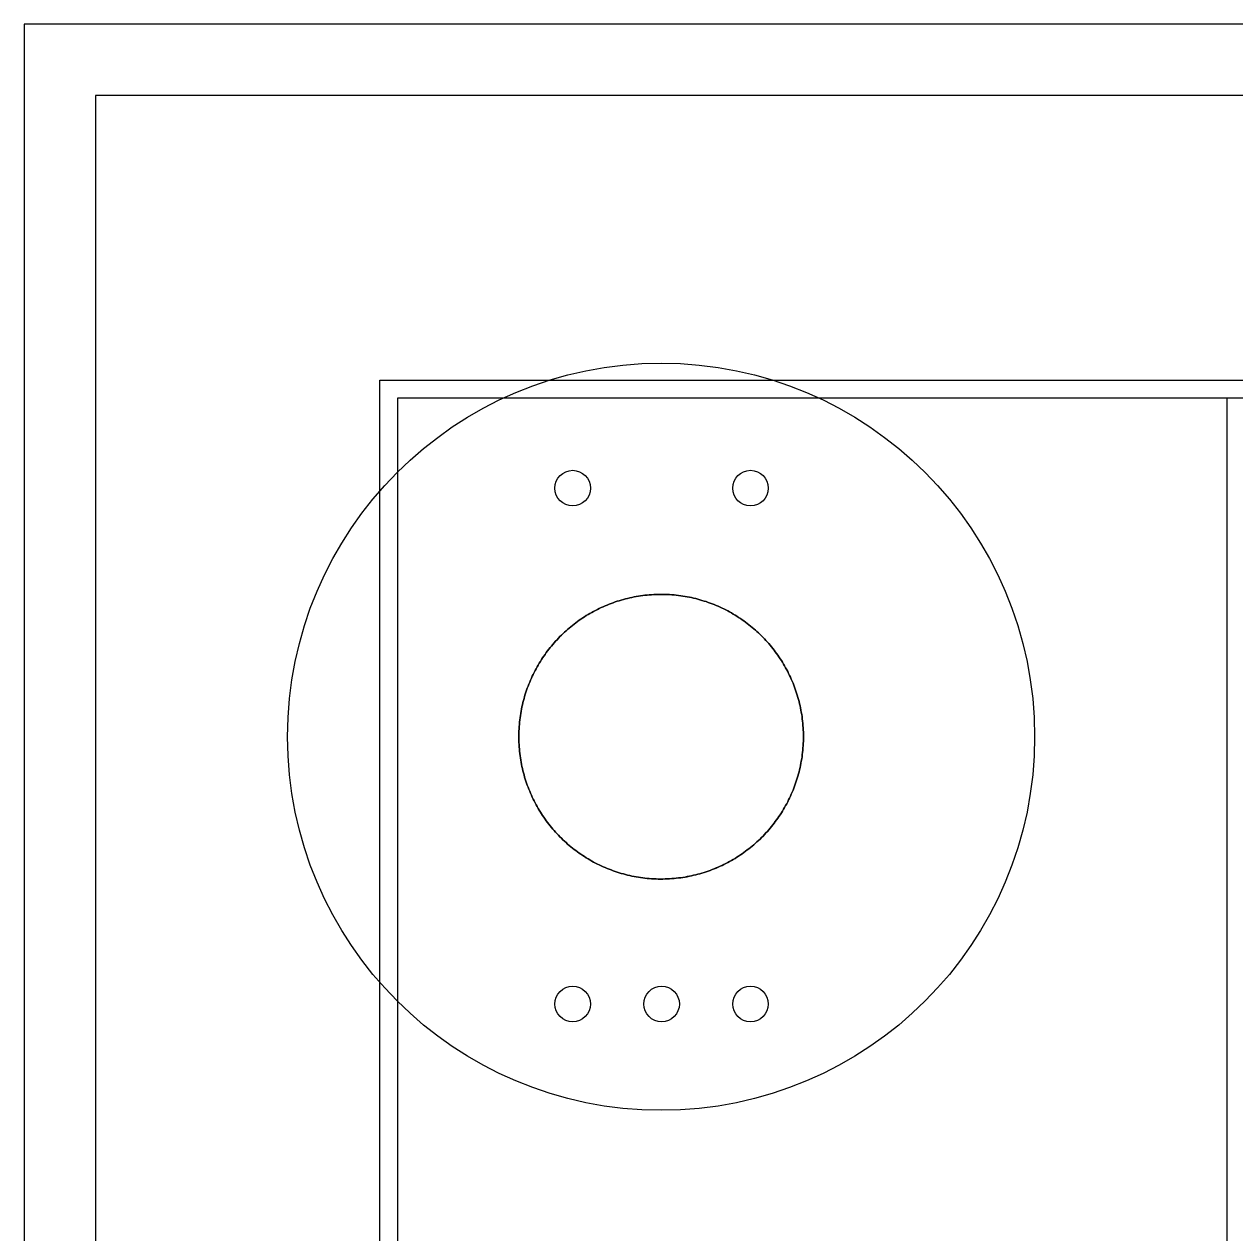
# Model space of a CAD drawing. Extents: x 8 to 363, y 8 to 124.
# Drawn here: x 8.42 to 42.48, y 90.25 to 124.24 of the extents above; entities that cross this region are included whole.
import ezdxf

# ---------------------------------------------------------------- set-up
doc = ezdxf.new("R2010")
doc.units = 0
doc.header["$MEASUREMENT"] = 0
doc.layers.get('0').update_dxf_attribs({"linetype": 'CONTINUOUS'})
doc.layers.add('TOP', color=7, linetype='CONTINUOUS')

msp = doc.modelspace()

# ---------------------------------------------------------------- linework, layer by layer
at = {"color": 0}
for p, q in [((8.423, 124.243), (8.423, 7.992)), ((176.085, 124.243), (8.423, 124.243)), ((176.085, 122.243), (10.423, 122.243)), ((10.423, 122.243), (10.423, 9.992)), ((18.423, 17.992), (18.423, 114.243)), ((18.423, 114.243), (176.085, 114.243)), ((18.923, 18.492), (18.923, 113.743)), ((18.923, 113.743), (176.085, 113.743)), ((42.234, 113.746), (42.234, 18.493))]:
    msp.add_line(p, q, dxfattribs=at)
msp.add_circle((26.329, 104.217), 10.5)
at = {"linetype": 'Continuous'}
for centre in [(23.842, 111.205), (28.842, 111.205), (23.842, 96.705), (26.342, 96.705), (28.842, 96.705)]:
    msp.add_circle(centre, 0.5, dxfattribs=at)
at = {"layer": 'TOP', "color": 7}
msp.add_lwpolyline([(30.329, 104.217), (30.328, 104.281), (30.327, 104.345), (30.324, 104.408), (30.321, 104.471), (30.316, 104.534), (30.311, 104.596), (30.305, 104.659), (30.297, 104.72), (30.289, 104.782), (30.28, 104.843), (30.27, 104.904), (30.259, 104.965), (30.247, 105.026), (30.234, 105.086), (30.221, 105.145), (30.206, 105.205), (30.191, 105.264), (30.174, 105.322), (30.157, 105.381), (30.139, 105.439), (30.12, 105.496), (30.1, 105.553), (30.08, 105.61), (30.058, 105.666), (30.036, 105.722), (30.013, 105.778), (29.989, 105.833), (29.964, 105.888), (29.939, 105.942), (29.913, 105.996), (29.886, 106.049), (29.858, 106.102), (29.829, 106.154), (29.8, 106.206), (29.77, 106.258), (29.739, 106.309), (29.708, 106.359), (29.675, 106.409), (29.642, 106.459), (29.609, 106.507), (29.574, 106.556), (29.539, 106.604), (29.504, 106.651), (29.467, 106.698), (29.43, 106.744), (29.392, 106.79), (29.354, 106.835), (29.315, 106.879), (29.275, 106.923), (29.235, 106.966), (29.194, 107.009), (29.152, 107.051), (29.11, 107.093), (29.067, 107.133), (29.023, 107.174), (28.979, 107.213), (28.935, 107.252), (28.89, 107.29), (28.844, 107.328), (28.797, 107.365), (28.75, 107.401), (28.703, 107.437), (28.655, 107.472), (28.607, 107.506), (28.558, 107.54), (28.508, 107.572), (28.458, 107.604), (28.407, 107.636), (28.356, 107.666), (28.305, 107.696), (28.253, 107.725), (28.2, 107.754), (28.147, 107.781), (28.094, 107.808), (28.04, 107.834), (27.985, 107.859), (27.93, 107.884), (27.875, 107.908), (27.82, 107.93), (27.764, 107.952), (27.707, 107.974), (27.65, 107.994), (27.593, 108.014), (27.535, 108.032), (27.477, 108.05), (27.419, 108.067), (27.36, 108.083), (27.301, 108.098), (27.242, 108.113), (27.182, 108.126), (27.122, 108.139), (27.061, 108.151), (27, 108.161), (26.939, 108.171), (26.878, 108.18), (26.816, 108.188), (26.754, 108.195), (26.692, 108.201), (26.629, 108.206), (26.567, 108.211), (26.503, 108.214), (26.44, 108.216), (26.377, 108.217), (26.313, 108.217), (26.249, 108.217), (26.186, 108.215), (26.122, 108.212), (26.059, 108.209), (25.997, 108.204), (25.934, 108.198), (25.872, 108.192), (25.81, 108.184), (25.749, 108.176), (25.688, 108.166), (25.627, 108.156), (25.566, 108.145), (25.506, 108.133), (25.446, 108.12), (25.386, 108.106), (25.327, 108.091), (25.268, 108.075), (25.209, 108.059), (25.151, 108.041), (25.093, 108.023), (25.036, 108.004), (24.979, 107.984), (24.922, 107.963), (24.866, 107.942), (24.81, 107.919), (24.755, 107.896), (24.7, 107.872), (24.645, 107.847), (24.591, 107.821), (24.537, 107.795), (24.484, 107.768), (24.431, 107.74), (24.379, 107.711), (24.327, 107.681), (24.276, 107.651), (24.225, 107.62), (24.174, 107.588), (24.125, 107.556), (24.075, 107.523), (24.027, 107.489), (23.978, 107.454), (23.931, 107.419), (23.884, 107.383), (23.837, 107.347), (23.791, 107.309), (23.745, 107.271), (23.7, 107.233), (23.656, 107.194), (23.612, 107.154), (23.569, 107.113), (23.527, 107.072), (23.485, 107.03), (23.443, 106.988), (23.403, 106.945), (23.363, 106.901), (23.323, 106.857), (23.284, 106.812), (23.246, 106.767), (23.209, 106.721), (23.172, 106.674), (23.136, 106.627), (23.101, 106.58), (23.066, 106.532), (23.032, 106.483), (22.998, 106.434), (22.966, 106.384), (22.934, 106.334), (22.903, 106.283), (22.872, 106.232), (22.843, 106.18), (22.814, 106.128), (22.786, 106.076), (22.758, 106.022), (22.732, 105.969), (22.706, 105.915), (22.681, 105.86), (22.656, 105.806), (22.633, 105.75), (22.61, 105.694), (22.588, 105.638), (22.567, 105.582), (22.547, 105.525), (22.528, 105.467), (22.509, 105.41), (22.492, 105.352), (22.475, 105.293), (22.459, 105.234), (22.444, 105.175), (22.43, 105.115), (22.417, 105.056), (22.404, 104.995), (22.393, 104.935), (22.382, 104.874), (22.373, 104.813), (22.364, 104.751), (22.356, 104.69), (22.349, 104.627), (22.344, 104.565), (22.339, 104.502), (22.335, 104.44), (22.332, 104.376), (22.33, 104.313), (22.329, 104.249), (22.329, 104.186), (22.33, 104.122), (22.332, 104.059), (22.335, 103.995), (22.339, 103.933), (22.344, 103.87), (22.349, 103.808), (22.356, 103.745), (22.364, 103.684), (22.373, 103.622), (22.382, 103.561), (22.393, 103.5), (22.404, 103.44), (22.417, 103.379), (22.43, 103.32), (22.444, 103.26), (22.459, 103.201), (22.475, 103.142), (22.492, 103.083), (22.509, 103.025), (22.528, 102.968), (22.547, 102.91), (22.567, 102.853), (22.588, 102.797), (22.61, 102.741), (22.633, 102.685), (22.656, 102.629), (22.681, 102.575), (22.706, 102.52), (22.732, 102.466), (22.758, 102.413), (22.786, 102.359), (22.814, 102.307), (22.843, 102.255), (22.872, 102.203), (22.903, 102.152), (22.934, 102.101), (22.966, 102.051), (22.998, 102.001), (23.032, 101.952), (23.066, 101.903), (23.101, 101.855), (23.136, 101.808), (23.172, 101.761), (23.209, 101.714), (23.246, 101.668), (23.284, 101.623), (23.323, 101.578), (23.363, 101.534), (23.403, 101.49), (23.443, 101.447), (23.485, 101.405), (23.527, 101.363), (23.569, 101.322), (23.612, 101.281), (23.656, 101.241), (23.7, 101.202), (23.745, 101.164), (23.791, 101.126), (23.837, 101.088), (23.884, 101.052), (23.931, 101.016), (23.978, 100.981), (24.027, 100.946), (24.075, 100.912), (24.125, 100.879), (24.174, 100.847), (24.225, 100.815), (24.276, 100.784), (24.327, 100.754), (24.379, 100.724), (24.431, 100.695), (24.484, 100.667), (24.537, 100.64), (24.591, 100.614), (24.645, 100.588), (24.7, 100.563), (24.755, 100.539), (24.81, 100.516), (24.866, 100.493), (24.922, 100.472), (24.979, 100.451), (25.036, 100.431), (25.093, 100.412), (25.151, 100.394), (25.209, 100.376), (25.268, 100.36), (25.327, 100.344), (25.386, 100.329), (25.446, 100.315), (25.506, 100.302), (25.566, 100.29), (25.627, 100.279), (25.688, 100.269), (25.749, 100.259), (25.81, 100.251), (25.872, 100.243), (25.934, 100.237), (25.997, 100.231), (26.059, 100.226), (26.122, 100.223), (26.186, 100.22), (26.249, 100.218), (26.313, 100.218), (26.377, 100.218), (26.44, 100.219), (26.503, 100.221), (26.567, 100.224), (26.629, 100.229), (26.692, 100.234), (26.754, 100.24), (26.816, 100.247), (26.878, 100.255), (26.939, 100.264), (27, 100.274), (27.061, 100.284), (27.122, 100.296), (27.182, 100.309), (27.242, 100.322), (27.301, 100.336), (27.36, 100.352), (27.419, 100.368), (27.477, 100.385), (27.535, 100.403), (27.593, 100.421), (27.65, 100.441), (27.707, 100.461), (27.764, 100.483), (27.82, 100.505), (27.875, 100.527), (27.93, 100.551), (27.985, 100.576), (28.04, 100.601), (28.094, 100.627), (28.147, 100.654), (28.2, 100.681), (28.253, 100.71), (28.305, 100.739), (28.356, 100.769), (28.407, 100.799), (28.458, 100.831), (28.508, 100.863), (28.558, 100.895), (28.607, 100.929), (28.655, 100.963), (28.703, 100.998), (28.75, 101.034), (28.797, 101.07), (28.844, 101.107), (28.89, 101.144), (28.935, 101.183), (28.979, 101.222), (29.023, 101.261), (29.067, 101.302), (29.11, 101.342), (29.152, 101.384), (29.194, 101.426), (29.235, 101.469), (29.275, 101.512), (29.315, 101.556), (29.354, 101.6), (29.392, 101.645), (29.43, 101.691), (29.467, 101.737), (29.504, 101.784), (29.539, 101.831), (29.574, 101.879), (29.609, 101.928), (29.642, 101.976), (29.675, 102.026), (29.708, 102.076), (29.739, 102.126), (29.77, 102.177), (29.8, 102.229), (29.829, 102.281), (29.858, 102.333), (29.886, 102.386), (29.913, 102.439), (29.939, 102.493), (29.964, 102.547), (29.989, 102.602), (30.013, 102.657), (30.036, 102.713), (30.058, 102.769), (30.08, 102.825), (30.1, 102.882), (30.12, 102.939), (30.139, 102.996), (30.157, 103.054), (30.174, 103.113), (30.191, 103.171), (30.206, 103.23), (30.221, 103.29), (30.234, 103.349), (30.247, 103.409), (30.259, 103.47), (30.27, 103.531), (30.28, 103.592), (30.289, 103.653), (30.297, 103.715), (30.305, 103.776), (30.311, 103.839), (30.316, 103.901), (30.321, 103.964), (30.324, 104.027), (30.327, 104.09), (30.328, 104.154), (30.329, 104.217), (30.328, 104.154), (30.327, 104.09), (30.324, 104.027), (30.321, 103.964), (30.316, 103.901), (30.311, 103.839), (30.305, 103.776), (30.297, 103.715), (30.289, 103.653), (30.28, 103.592), (30.27, 103.531), (30.259, 103.47), (30.247, 103.409), (30.234, 103.349), (30.221, 103.29), (30.206, 103.23), (30.191, 103.171), (30.174, 103.113), (30.157, 103.054), (30.139, 102.996), (30.12, 102.939), (30.1, 102.882), (30.08, 102.825), (30.058, 102.769), (30.036, 102.713), (30.013, 102.657), (29.989, 102.602), (29.964, 102.547), (29.939, 102.493), (29.913, 102.439), (29.886, 102.386), (29.858, 102.333), (29.829, 102.281), (29.8, 102.229), (29.77, 102.177), (29.739, 102.126), (29.708, 102.076), (29.675, 102.026), (29.642, 101.976), (29.609, 101.928), (29.574, 101.879), (29.539, 101.831), (29.504, 101.784), (29.467, 101.737), (29.43, 101.691), (29.392, 101.645), (29.354, 101.6), (29.315, 101.556), (29.275, 101.512), (29.235, 101.469), (29.194, 101.426), (29.152, 101.384), (29.11, 101.342), (29.067, 101.302), (29.023, 101.261), (28.979, 101.222), (28.935, 101.183), (28.89, 101.144), (28.844, 101.107), (28.797, 101.07), (28.75, 101.034), (28.703, 100.998), (28.655, 100.963), (28.607, 100.929), (28.558, 100.895), (28.508, 100.863), (28.458, 100.831), (28.407, 100.799), (28.356, 100.769), (28.305, 100.739), (28.253, 100.71), (28.2, 100.681), (28.147, 100.654), (28.094, 100.627), (28.04, 100.601), (27.985, 100.576), (27.93, 100.551), (27.875, 100.527), (27.82, 100.505), (27.764, 100.483), (27.707, 100.461), (27.65, 100.441), (27.593, 100.421), (27.535, 100.403), (27.477, 100.385), (27.419, 100.368), (27.36, 100.352), (27.301, 100.336), (27.242, 100.322), (27.182, 100.309), (27.122, 100.296), (27.061, 100.284), (27, 100.274), (26.939, 100.264), (26.878, 100.255), (26.816, 100.247), (26.754, 100.24), (26.692, 100.234), (26.629, 100.229), (26.567, 100.224), (26.503, 100.221), (26.44, 100.219), (26.377, 100.218), (26.313, 100.218), (26.249, 100.218), (26.186, 100.22), (26.122, 100.223), (26.059, 100.226), (25.997, 100.231), (25.934, 100.237), (25.872, 100.243), (25.81, 100.251), (25.749, 100.259), (25.688, 100.269), (25.627, 100.279), (25.566, 100.29), (25.506, 100.302), (25.446, 100.315), (25.386, 100.329), (25.327, 100.344), (25.268, 100.36), (25.209, 100.376), (25.151, 100.394), (25.093, 100.412), (25.036, 100.431), (24.979, 100.451), (24.922, 100.472), (24.866, 100.493), (24.81, 100.516), (24.755, 100.539), (24.7, 100.563), (24.645, 100.588), (24.591, 100.614), (24.537, 100.64), (24.484, 100.667), (24.431, 100.695), (24.379, 100.724), (24.327, 100.754), (24.276, 100.784), (24.225, 100.815), (24.174, 100.847), (24.125, 100.879), (24.075, 100.912), (24.027, 100.946), (23.978, 100.981), (23.931, 101.016), (23.884, 101.052), (23.837, 101.088), (23.791, 101.126), (23.745, 101.164), (23.7, 101.202), (23.656, 101.241), (23.612, 101.281), (23.569, 101.322), (23.527, 101.363), (23.485, 101.405), (23.443, 101.447), (23.403, 101.49), (23.363, 101.534), (23.323, 101.578), (23.284, 101.623), (23.246, 101.668), (23.209, 101.714), (23.172, 101.761), (23.136, 101.808), (23.101, 101.855), (23.066, 101.903), (23.032, 101.952), (22.998, 102.001), (22.966, 102.051), (22.934, 102.101), (22.903, 102.152), (22.872, 102.203), (22.843, 102.255), (22.814, 102.307), (22.786, 102.359), (22.758, 102.413), (22.732, 102.466), (22.706, 102.52), (22.681, 102.575), (22.656, 102.629), (22.633, 102.685), (22.61, 102.741), (22.588, 102.797), (22.567, 102.853), (22.547, 102.91), (22.528, 102.968), (22.509, 103.025), (22.492, 103.083), (22.475, 103.142), (22.459, 103.201), (22.444, 103.26), (22.43, 103.32), (22.417, 103.379), (22.404, 103.44), (22.393, 103.5), (22.382, 103.561), (22.373, 103.622), (22.364, 103.684), (22.356, 103.745), (22.349, 103.808), (22.344, 103.87), (22.339, 103.933), (22.335, 103.995), (22.332, 104.059), (22.33, 104.122), (22.329, 104.186), (22.329, 104.249), (22.33, 104.313), (22.332, 104.376), (22.335, 104.44), (22.339, 104.502), (22.344, 104.565), (22.349, 104.627), (22.356, 104.69), (22.364, 104.751), (22.373, 104.813), (22.382, 104.874), (22.393, 104.935), (22.404, 104.995), (22.417, 105.056), (22.43, 105.115), (22.444, 105.175), (22.459, 105.234), (22.475, 105.293), (22.492, 105.352), (22.509, 105.41), (22.528, 105.467), (22.547, 105.525), (22.567, 105.582), (22.588, 105.638), (22.61, 105.694), (22.633, 105.75), (22.656, 105.806), (22.681, 105.86), (22.706, 105.915), (22.732, 105.969), (22.758, 106.022), (22.786, 106.076), (22.814, 106.128), (22.843, 106.18), (22.872, 106.232), (22.903, 106.283), (22.934, 106.334), (22.966, 106.384), (22.998, 106.434), (23.032, 106.483), (23.066, 106.532), (23.101, 106.58), (23.136, 106.627), (23.172, 106.674), (23.209, 106.721), (23.246, 106.767), (23.284, 106.812), (23.323, 106.857), (23.363, 106.901), (23.403, 106.945), (23.443, 106.988), (23.485, 107.03), (23.527, 107.072), (23.569, 107.113), (23.612, 107.154), (23.656, 107.194), (23.7, 107.233), (23.745, 107.271), (23.791, 107.309), (23.837, 107.347), (23.884, 107.383), (23.931, 107.419), (23.978, 107.454), (24.027, 107.489), (24.075, 107.523), (24.125, 107.556), (24.174, 107.588), (24.225, 107.62), (24.276, 107.651), (24.327, 107.681), (24.379, 107.711), (24.431, 107.74), (24.484, 107.768), (24.537, 107.795), (24.591, 107.821), (24.645, 107.847), (24.7, 107.872), (24.755, 107.896), (24.81, 107.919), (24.866, 107.942), (24.922, 107.963), (24.979, 107.984), (25.036, 108.004), (25.093, 108.023), (25.151, 108.041), (25.209, 108.059), (25.268, 108.075), (25.327, 108.091), (25.386, 108.106), (25.446, 108.12), (25.506, 108.133), (25.566, 108.145), (25.627, 108.156), (25.688, 108.166), (25.749, 108.176), (25.81, 108.184), (25.872, 108.192), (25.934, 108.198), (25.997, 108.204), (26.059, 108.209), (26.122, 108.212), (26.186, 108.215), (26.249, 108.217), (26.313, 108.217), (26.377, 108.217), (26.44, 108.216), (26.503, 108.214), (26.567, 108.211), (26.629, 108.206), (26.692, 108.201), (26.754, 108.195), (26.816, 108.188), (26.878, 108.18), (26.939, 108.171), (27, 108.161), (27.061, 108.151), (27.122, 108.139), (27.182, 108.126), (27.242, 108.113), (27.301, 108.098), (27.36, 108.083), (27.419, 108.067), (27.477, 108.05), (27.535, 108.032), (27.593, 108.014), (27.65, 107.994), (27.707, 107.974), (27.764, 107.952), (27.82, 107.93), (27.875, 107.908), (27.93, 107.884), (27.985, 107.859), (28.04, 107.834), (28.094, 107.808), (28.147, 107.781), (28.2, 107.754), (28.253, 107.725), (28.305, 107.696), (28.356, 107.666), (28.407, 107.636), (28.458, 107.604), (28.508, 107.572), (28.558, 107.54), (28.607, 107.506), (28.655, 107.472), (28.703, 107.437), (28.75, 107.401), (28.797, 107.365), (28.844, 107.328), (28.89, 107.29), (28.935, 107.252), (28.979, 107.213), (29.023, 107.174), (29.067, 107.133), (29.11, 107.093), (29.152, 107.051), (29.194, 107.009), (29.235, 106.966), (29.275, 106.923), (29.315, 106.879), (29.354, 106.835), (29.392, 106.79), (29.43, 106.744), (29.467, 106.698), (29.504, 106.651), (29.539, 106.604), (29.574, 106.556), (29.609, 106.507), (29.642, 106.459), (29.675, 106.409), (29.708, 106.359), (29.739, 106.309), (29.77, 106.258), (29.8, 106.206), (29.829, 106.154), (29.858, 106.102), (29.886, 106.049), (29.913, 105.996), (29.939, 105.942), (29.964, 105.888), (29.989, 105.833), (30.013, 105.778), (30.036, 105.722), (30.058, 105.666), (30.08, 105.61), (30.1, 105.553), (30.12, 105.496), (30.139, 105.439), (30.157, 105.381), (30.174, 105.322), (30.191, 105.264), (30.206, 105.205), (30.221, 105.145), (30.234, 105.086), (30.247, 105.026), (30.259, 104.965), (30.27, 104.904), (30.28, 104.843), (30.289, 104.782), (30.297, 104.72), (30.305, 104.659), (30.311, 104.596), (30.316, 104.534), (30.321, 104.471), (30.324, 104.408), (30.327, 104.345), (30.328, 104.281)], close=True, dxfattribs=at)
msp.add_polyline3d([(30.329, 104.218, 0), (30.328, 104.154, 0), (30.327, 104.09, 0), (30.324, 104.027, 0), (30.321, 103.964, 0), (30.316, 103.901, 0), (30.311, 103.839, 0), (30.305, 103.777, 0), (30.297, 103.715, 0), (30.289, 103.653, 0), (30.28, 103.592, 0), (30.27, 103.531, 0), (30.259, 103.47, 0), (30.247, 103.41, 0), (30.234, 103.35, 0), (30.221, 103.29, 0), (30.206, 103.23, 0), (30.19, 103.171, 0), (30.174, 103.113, 0), (30.157, 103.054, 0), (30.139, 102.996, 0), (30.12, 102.939, 0), (30.1, 102.882, 0), (30.08, 102.825, 0), (30.058, 102.769, 0), (30.036, 102.713, 0), (30.013, 102.657, 0), (29.989, 102.602, 0), (29.964, 102.547, 0), (29.939, 102.493, 0), (29.913, 102.439, 0), (29.886, 102.386, 0), (29.858, 102.333, 0), (29.829, 102.281, 0), (29.8, 102.229, 0), (29.77, 102.177, 0), (29.739, 102.126, 0), (29.708, 102.076, 0), (29.675, 102.026, 0), (29.642, 101.977, 0), (29.609, 101.928, 0), (29.574, 101.879, 0), (29.539, 101.831, 0), (29.504, 101.784, 0), (29.467, 101.737, 0), (29.43, 101.691, 0), (29.392, 101.645, 0), (29.354, 101.6, 0), (29.315, 101.556, 0), (29.275, 101.512, 0), (29.235, 101.469, 0), (29.194, 101.426, 0), (29.152, 101.384, 0), (29.11, 101.342, 0), (29.067, 101.302, 0), (29.023, 101.261, 0), (28.979, 101.222, 0), (28.935, 101.183, 0), (28.889, 101.145, 0), (28.844, 101.107, 0), (28.797, 101.07, 0), (28.75, 101.034, 0), (28.703, 100.998, 0), (28.655, 100.963, 0), (28.606, 100.929, 0), (28.557, 100.896, 0), (28.508, 100.863, 0), (28.458, 100.831, 0), (28.407, 100.799, 0), (28.356, 100.769, 0), (28.305, 100.739, 0), (28.253, 100.71, 0), (28.2, 100.681, 0), (28.147, 100.654, 0), (28.094, 100.627, 0), (28.04, 100.601, 0), (27.985, 100.576, 0), (27.931, 100.551, 0), (27.875, 100.528, 0), (27.82, 100.505, 0), (27.764, 100.483, 0), (27.707, 100.461, 0), (27.65, 100.441, 0), (27.593, 100.422, 0), (27.535, 100.403, 0), (27.477, 100.385, 0), (27.419, 100.368, 0), (27.36, 100.352, 0), (27.301, 100.337, 0), (27.242, 100.322, 0), (27.182, 100.309, 0), (27.122, 100.296, 0), (27.061, 100.285, 0), (27, 100.274, 0), (26.939, 100.264, 0), (26.878, 100.255, 0), (26.816, 100.247, 0), (26.754, 100.24, 0), (26.692, 100.234, 0), (26.629, 100.229, 0), (26.567, 100.225, 0), (26.503, 100.221, 0), (26.44, 100.219, 0), (26.377, 100.218, 0), (26.313, 100.218, 0), (26.249, 100.218, 0), (26.186, 100.22, 0), (26.122, 100.223, 0), (26.059, 100.227, 0), (25.997, 100.231, 0), (25.934, 100.237, 0), (25.872, 100.243, 0), (25.81, 100.251, 0), (25.749, 100.259, 0), (25.688, 100.269, 0), (25.627, 100.279, 0), (25.566, 100.29, 0), (25.506, 100.302, 0), (25.446, 100.315, 0), (25.386, 100.329, 0), (25.327, 100.344, 0), (25.268, 100.36, 0), (25.209, 100.376, 0), (25.151, 100.394, 0), (25.093, 100.412, 0), (25.036, 100.431, 0), (24.979, 100.451, 0), (24.922, 100.472, 0), (24.866, 100.494, 0), (24.81, 100.516, 0), (24.754, 100.539, 0), (24.699, 100.563, 0), (24.645, 100.588, 0), (24.591, 100.614, 0), (24.537, 100.64, 0), (24.484, 100.668, 0), (24.431, 100.695, 0), (24.379, 100.724, 0), (24.327, 100.754, 0), (24.276, 100.784, 0), (24.225, 100.815, 0), (24.175, 100.847, 0), (24.125, 100.879, 0), (24.075, 100.912, 0), (24.027, 100.946, 0), (23.978, 100.981, 0), (23.931, 101.016, 0), (23.883, 101.052, 0), (23.837, 101.088, 0), (23.791, 101.126, 0), (23.745, 101.164, 0), (23.7, 101.202, 0), (23.656, 101.242, 0), (23.612, 101.281, 0), (23.569, 101.322, 0), (23.527, 101.363, 0), (23.485, 101.405, 0), (23.443, 101.447, 0), (23.403, 101.49, 0), (23.363, 101.534, 0), (23.323, 101.578, 0), (23.284, 101.623, 0), (23.246, 101.668, 0), (23.209, 101.714, 0), (23.172, 101.761, 0), (23.136, 101.808, 0), (23.1, 101.855, 0), (23.066, 101.903, 0), (23.032, 101.952, 0), (22.998, 102.001, 0), (22.966, 102.051, 0), (22.934, 102.101, 0), (22.903, 102.152, 0), (22.872, 102.203, 0), (22.843, 102.255, 0), (22.814, 102.307, 0), (22.786, 102.359, 0), (22.758, 102.413, 0), (22.732, 102.466, 0), (22.706, 102.52, 0), (22.681, 102.575, 0), (22.656, 102.63, 0), (22.633, 102.685, 0), (22.61, 102.741, 0), (22.588, 102.797, 0), (22.567, 102.853, 0), (22.547, 102.91, 0), (22.528, 102.968, 0), (22.509, 103.025, 0), (22.492, 103.084, 0), (22.475, 103.142, 0), (22.459, 103.201, 0), (22.444, 103.26, 0), (22.43, 103.32, 0), (22.417, 103.379, 0), (22.404, 103.44, 0), (22.393, 103.5, 0), (22.382, 103.561, 0), (22.373, 103.622, 0), (22.364, 103.684, 0), (22.356, 103.746, 0), (22.349, 103.808, 0), (22.344, 103.87, 0), (22.339, 103.933, 0), (22.335, 103.995, 0), (22.332, 104.059, 0), (22.33, 104.122, 0), (22.329, 104.186, 0), (22.329, 104.25, 0), (22.33, 104.313, 0), (22.332, 104.377, 0), (22.335, 104.44, 0), (22.339, 104.503, 0), (22.344, 104.565, 0), (22.349, 104.628, 0), (22.356, 104.69, 0), (22.364, 104.751, 0), (22.373, 104.813, 0), (22.382, 104.874, 0), (22.393, 104.935, 0), (22.404, 104.995, 0), (22.417, 105.056, 0), (22.43, 105.116, 0), (22.444, 105.175, 0), (22.459, 105.234, 0), (22.475, 105.293, 0), (22.492, 105.352, 0), (22.509, 105.41, 0), (22.528, 105.468, 0), (22.547, 105.525, 0), (22.567, 105.582, 0), (22.588, 105.638, 0), (22.61, 105.695, 0), (22.633, 105.75, 0), (22.656, 105.806, 0), (22.681, 105.861, 0), (22.706, 105.915, 0), (22.732, 105.969, 0), (22.758, 106.023, 0), (22.786, 106.076, 0), (22.814, 106.128, 0), (22.843, 106.18, 0), (22.872, 106.232, 0), (22.903, 106.283, 0), (22.934, 106.334, 0), (22.966, 106.384, 0), (22.998, 106.434, 0), (23.032, 106.483, 0), (23.066, 106.532, 0), (23.1, 106.58, 0), (23.136, 106.628, 0), (23.172, 106.675, 0), (23.209, 106.721, 0), (23.246, 106.767, 0), (23.284, 106.812, 0), (23.323, 106.857, 0), (23.363, 106.901, 0), (23.403, 106.945, 0), (23.443, 106.988, 0), (23.485, 107.03, 0), (23.527, 107.072, 0), (23.569, 107.113, 0), (23.612, 107.154, 0), (23.656, 107.194, 0), (23.7, 107.233, 0), (23.745, 107.272, 0), (23.791, 107.309, 0), (23.837, 107.347, 0), (23.883, 107.383, 0), (23.931, 107.419, 0), (23.978, 107.455, 0), (24.027, 107.489, 0), (24.075, 107.523, 0), (24.125, 107.556, 0), (24.175, 107.589, 0), (24.225, 107.62, 0), (24.276, 107.651, 0), (24.327, 107.681, 0), (24.379, 107.711, 0), (24.431, 107.74, 0), (24.484, 107.768, 0), (24.537, 107.795, 0), (24.591, 107.821, 0), (24.645, 107.847, 0), (24.699, 107.872, 0), (24.754, 107.896, 0), (24.81, 107.919, 0), (24.866, 107.942, 0), (24.922, 107.963, 0), (24.979, 107.984, 0), (25.036, 108.004, 0), (25.093, 108.023, 0), (25.151, 108.041, 0), (25.209, 108.059, 0), (25.268, 108.075, 0), (25.327, 108.091, 0), (25.386, 108.106, 0), (25.446, 108.12, 0), (25.506, 108.133, 0), (25.566, 108.145, 0), (25.627, 108.156, 0), (25.688, 108.166, 0), (25.749, 108.176, 0), (25.81, 108.184, 0), (25.872, 108.192, 0), (25.934, 108.198, 0), (25.997, 108.204, 0), (26.059, 108.209, 0), (26.122, 108.212, 0), (26.186, 108.215, 0), (26.249, 108.217, 0), (26.313, 108.218, 0), (26.377, 108.217, 0), (26.44, 108.216, 0), (26.503, 108.214, 0), (26.567, 108.211, 0), (26.629, 108.206, 0), (26.692, 108.201, 0), (26.754, 108.195, 0), (26.816, 108.188, 0), (26.878, 108.18, 0), (26.939, 108.171, 0), (27, 108.161, 0), (27.061, 108.151, 0), (27.122, 108.139, 0), (27.182, 108.126, 0), (27.242, 108.113, 0), (27.301, 108.099, 0), (27.36, 108.083, 0), (27.419, 108.067, 0), (27.477, 108.05, 0), (27.535, 108.032, 0), (27.593, 108.014, 0), (27.65, 107.994, 0), (27.707, 107.974, 0), (27.764, 107.953, 0), (27.82, 107.93, 0), (27.875, 107.908, 0), (27.931, 107.884, 0), (27.985, 107.859, 0), (28.04, 107.834, 0), (28.094, 107.808, 0), (28.147, 107.781, 0), (28.2, 107.754, 0), (28.253, 107.725, 0), (28.305, 107.696, 0), (28.356, 107.666, 0), (28.407, 107.636, 0), (28.458, 107.604, 0), (28.508, 107.572, 0), (28.557, 107.54, 0), (28.606, 107.506, 0), (28.655, 107.472, 0), (28.703, 107.437, 0), (28.75, 107.401, 0), (28.797, 107.365, 0), (28.844, 107.328, 0), (28.889, 107.291, 0), (28.935, 107.252, 0), (28.979, 107.213, 0), (29.023, 107.174, 0), (29.067, 107.134, 0), (29.11, 107.093, 0), (29.152, 107.051, 0), (29.194, 107.009, 0), (29.235, 106.966, 0), (29.275, 106.923, 0), (29.315, 106.879, 0), (29.354, 106.835, 0), (29.392, 106.79, 0), (29.43, 106.744, 0), (29.467, 106.698, 0), (29.504, 106.651, 0), (29.539, 106.604, 0), (29.574, 106.556, 0), (29.609, 106.508, 0), (29.642, 106.459, 0), (29.675, 106.409, 0), (29.708, 106.359, 0), (29.739, 106.309, 0), (29.77, 106.258, 0), (29.8, 106.206, 0), (29.829, 106.154, 0), (29.858, 106.102, 0), (29.886, 106.049, 0), (29.913, 105.996, 0), (29.939, 105.942, 0), (29.964, 105.888, 0), (29.989, 105.833, 0), (30.013, 105.778, 0), (30.036, 105.722, 0), (30.058, 105.667, 0), (30.08, 105.61, 0), (30.1, 105.553, 0), (30.12, 105.496, 0), (30.139, 105.439, 0), (30.157, 105.381, 0), (30.174, 105.322, 0), (30.19, 105.264, 0), (30.206, 105.205, 0), (30.221, 105.145, 0), (30.234, 105.086, 0), (30.247, 105.026, 0), (30.259, 104.965, 0), (30.27, 104.905, 0), (30.28, 104.843, 0), (30.289, 104.782, 0), (30.297, 104.721, 0), (30.305, 104.659, 0), (30.311, 104.596, 0), (30.316, 104.534, 0), (30.321, 104.471, 0), (30.324, 104.408, 0), (30.327, 104.345, 0), (30.328, 104.281, 0), (30.329, 104.218, 0)], dxfattribs=at)

doc.saveas('drawing.dxf')
